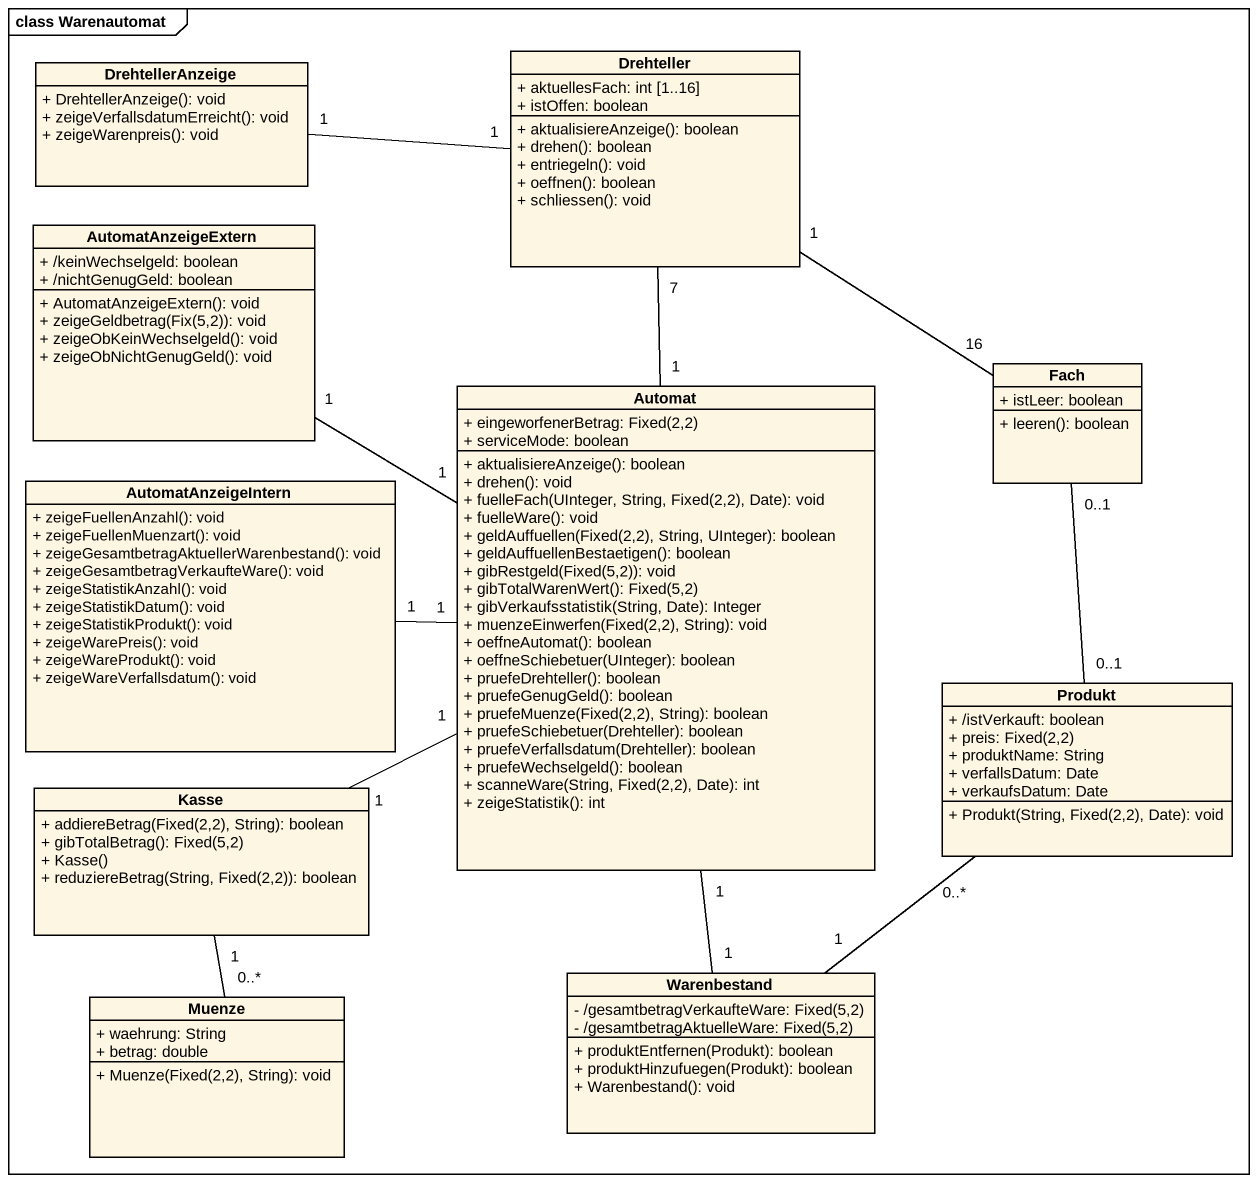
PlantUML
@startuml
mainframe class Warenautomat
hide circle
hide empty members
skinparam classAttributeIconSize 0
class DrehtellerAnzeige {
  + DrehtellerAnzeige(): void
  + zeigeVerfallsdatumErreicht(): void
  + zeigeWarenpreis(): void
}
class Drehteller {
  + aktuellesFach: int [1..16]
  + istOffen: boolean
  + aktualisiereAnzeige(): boolean
  + drehen(): boolean
  + entriegeln(): void
  + oeffnen(): boolean
  + schliessen(): void
}
class AutomatAnzeigeExtern {
  + /keinWechselgeld: boolean
  + /nichtGenugGeld: boolean
  + AutomatAnzeigeExtern(): void
  + zeigeGeldbetrag(Fix(5,2)): void
  + zeigeObKeinWechselgeld(): void
  + zeigeObNichtGenugGeld(): void
}
class Automat {
  {field} + eingeworfenerBetrag: Fixed(2,2)
  + serviceMode: boolean
  + aktualisiereAnzeige(): boolean
  + drehen(): void
  + fuelleFach(UInteger, String, Fixed(2,2), Date): void
  + fuelleWare(): void
  + geldAuffuellen(Fixed(2,2), String, UInteger): boolean
  + geldAuffuellenBestaetigen(): boolean
  + gibRestgeld(Fixed(5,2)): void
  + gibTotalWarenWert(): Fixed(5,2)
  + gibVerkaufsstatistik(String, Date): Integer
  + muenzeEinwerfen(Fixed(2,2), String): void
  + oeffneAutomat(): boolean
  + oeffneSchiebetuer(UInteger): boolean
  + pruefeDrehteller(): boolean
  + pruefeGenugGeld(): boolean
  + pruefeMuenze(Fixed(2,2), String): boolean
  + pruefeSchiebetuer(Drehteller): boolean
  + pruefeVerfallsdatum(Drehteller): boolean
  + pruefeWechselgeld(): boolean
  + scanneWare(String, Fixed(2,2), Date): int
  + zeigeStatistik(): int
}
class Fach {
  + istLeer: boolean
  + leeren(): boolean
}
class AutomatAnzeigeIntern {
  + zeigeFuellenAnzahl(): void
  + zeigeFuellenMuenzart(): void
  + zeigeGesamtbetragAktuellerWarenbestand(): void
  + zeigeGesamtbetragVerkaufteWare(): void
  + zeigeStatistikAnzahl(): void
  + zeigeStatistikDatum(): void
  + zeigeStatistikProdukt(): void
  + zeigeWarePreis(): void
  + zeigeWareProdukt(): void
  + zeigeWareVerfallsdatum(): void
}
class Produkt {
  + /istVerkauft: boolean
  {field} + preis: Fixed(2,2)
  + produktName: String
  + verfallsDatum: Date
  + verkaufsDatum: Date
  + Produkt(String, Fixed(2,2), Date): void
}
class Kasse {
  + addiereBetrag(Fixed(2,2), String): boolean
  + gibTotalBetrag(): Fixed(5,2)
  + Kasse()
  + reduziereBetrag(String, Fixed(2,2)): boolean
}
class Warenbestand {
  {field} - /gesamtbetragVerkaufteWare: Fixed(5,2)
  {field} - /gesamtbetragAktuelleWare: Fixed(5,2)
  + produktEntfernen(Produkt): boolean
  + produktHinzufuegen(Produkt): boolean
  + Warenbestand(): void
}
class Muenze {
  + waehrung: String
  + betrag: double
  + Muenze(Fixed(2,2), String): void
}
Drehteller "1" -left- "1" DrehtellerAnzeige
Drehteller "1" -- "16" Fach
Automat "1" -up- "7" Drehteller
Automat "1" -up- "1" AutomatAnzeigeExtern
Automat "1" -left- "1" AutomatAnzeigeIntern
Automat "1" -left- "1" Kasse
Fach "0..1" -- "0..1" Produkt
Kasse "1" -- "0..*" Muenze
Warenbestand "1" -up- "1" Automat
Warenbestand "1" -up- "0..*" Produkt
@enduml
